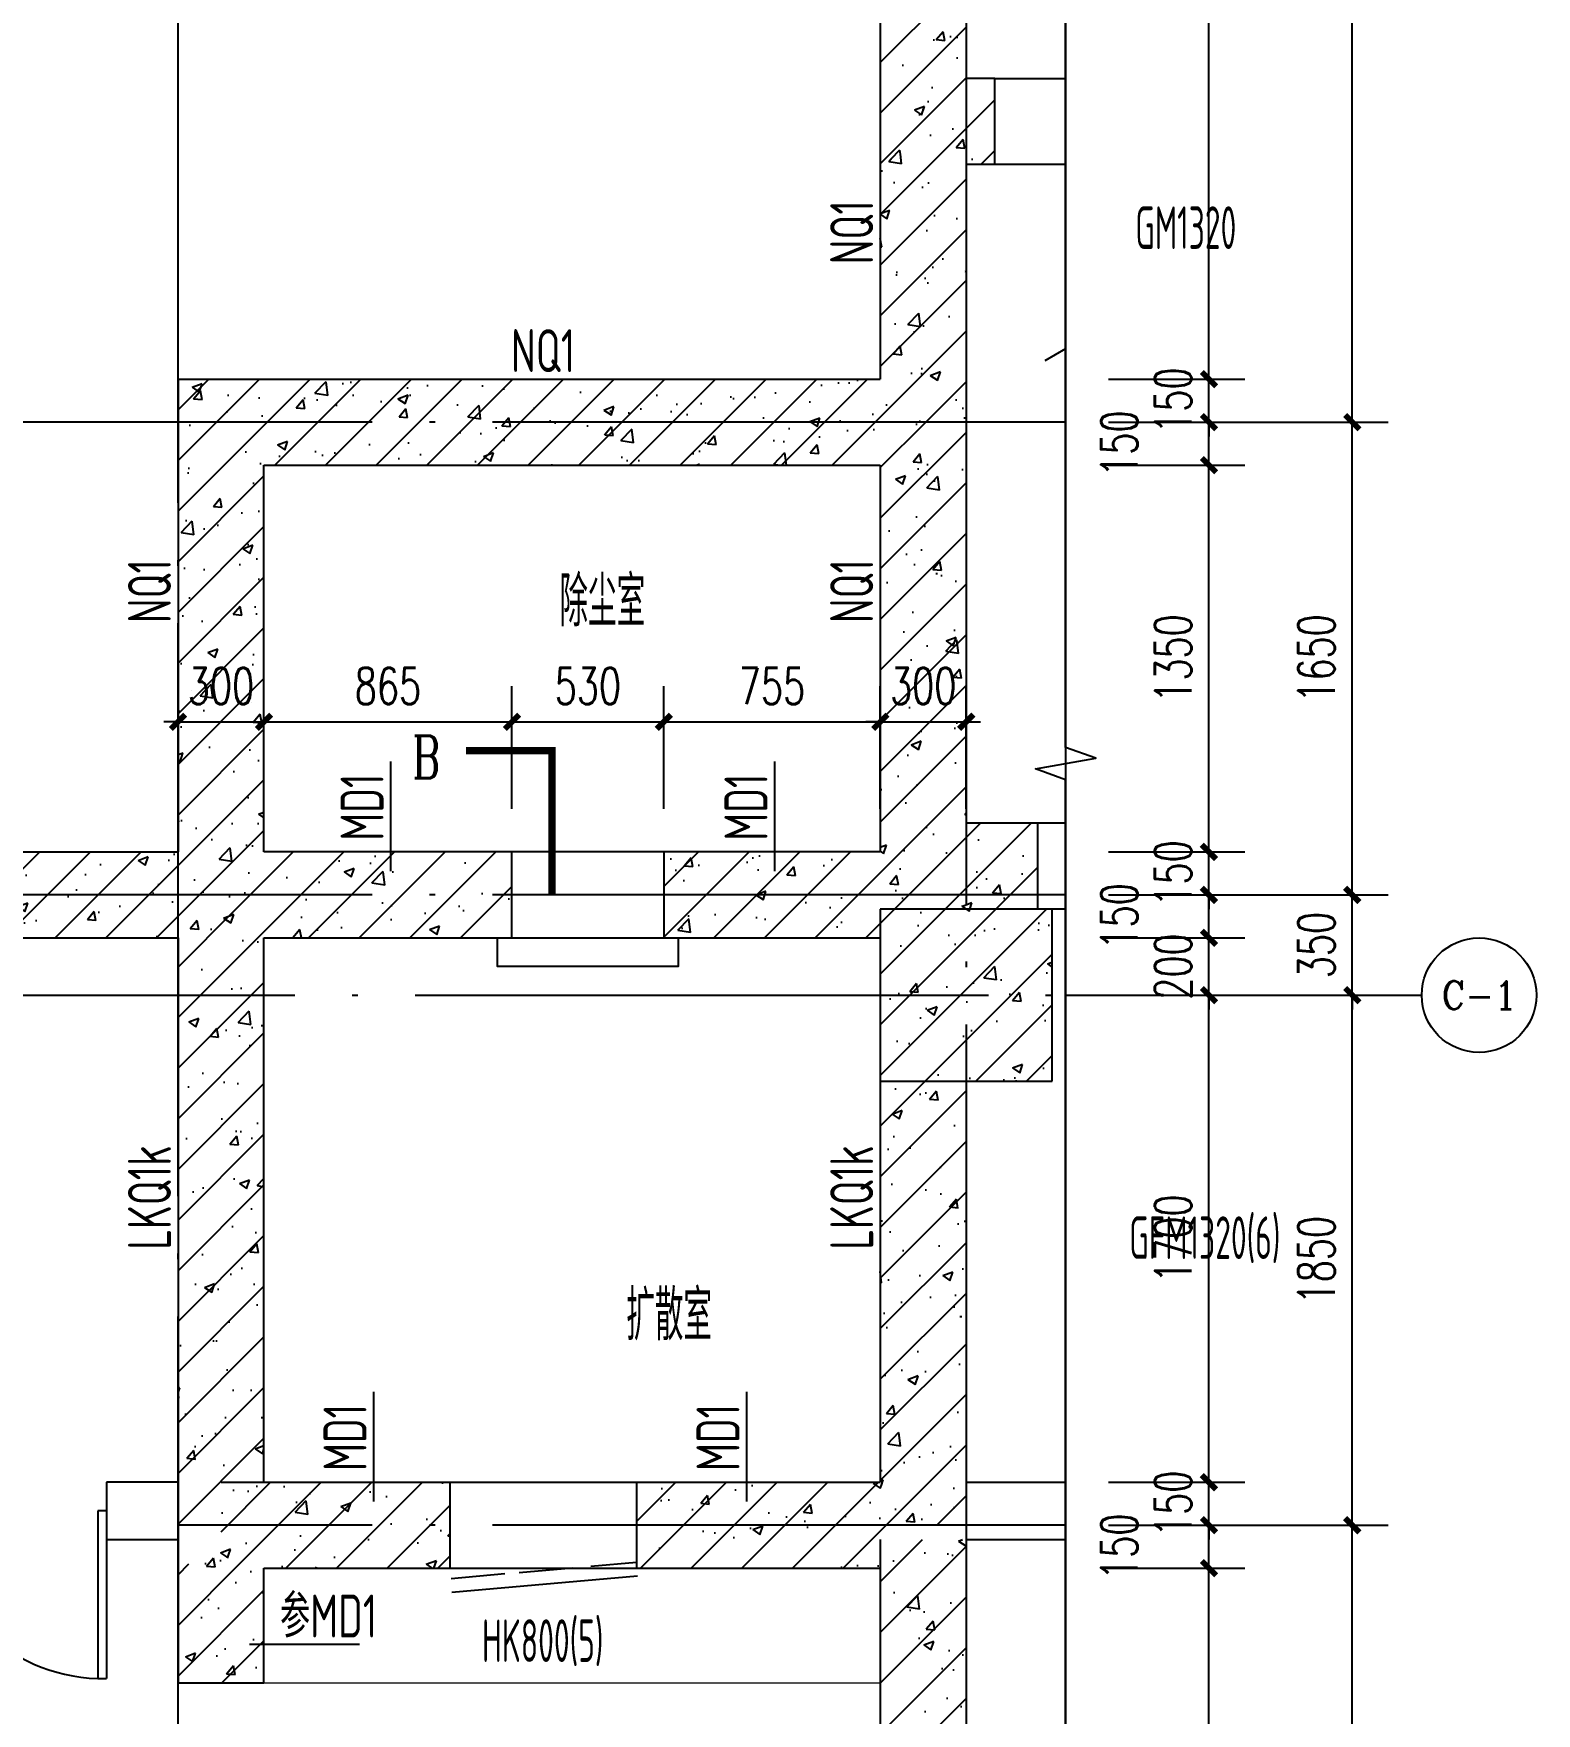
# Model space of a CAD drawing. Extents: x 37906 to 290206, y -18154 to 41246.
# Drawn here: x 90167 to 95410, y -1164 to 4700 of the extents above; entities that cross this region are included whole.
import ezdxf
from ezdxf.enums import TextEntityAlignment as Align

# ---------------------------------------------------------------- set-up
doc = ezdxf.new("R2010")
doc.units = 0
doc.header["$LTSCALE"] = 1000
doc.header["$MEASUREMENT"] = 0
doc.linetypes.add('DOTE', pattern=[2.42, 2, -0.2, 0.02, -0.2])
for name, color, linetype in [('A-COLUMN', 2, 'Continuous'), ('A-WALL', 2, 'Continuous'), ('AXIS', 3, 'Continuous'), ('AXIS_TEXT', 7, 'Continuous'), ('DIM_SYMB', 3, 'Continuous'), ('DOOR_FIRE', 4, 'Continuous'), ('DOTE', 1, 'DOTE'), ('PUB_DIM', 3, 'Continuous'), ('PUB_HATCH', 8, 'Continuous'), ('PUB_TEXT', 7, 'Continuous'), ('RF-M', 7, 'Continuous'), ('RF-MBH', 11, 'Continuous'), ('RF-QT', 30, 'Continuous'), ('WINDOW', 4, 'Continuous')]:
    doc.layers.add(name, color=color, linetype=linetype)
doc.layers.add('RF-WZ', color=110, linetype='Continuous', lineweight=0)
doc.styles.add('8B2_02', font='tssdeng.shx', dxfattribs={"width": 0.6, "bigfont": 'TSSDCHN.shx'})
doc.styles.add('_TCH_AXIS', font='COMPLEX', dxfattribs={"bigfont": 'GBCBIG'})
doc.styles.add('_TCH_DIM_T3', font='SIMPLEX', dxfattribs={"width": 0.705882, "bigfont": 'GBCBIG'})
doc.styles.add('_TCH_LABEL', font='COMPLEX', dxfattribs={"bigfont": 'GBCBIG'})
doc.styles.add('_TCH_WINDOW', font='tssdeng.shx', dxfattribs={"width": 0.8, "height": 3.5, "bigfont": 'tssdchn.shx'})
doc.styles.add('COMPLEX', font='COMPLEX.shx', dxfattribs={"width": 0.65})
doc.styles.get("Standard").update_dxf_attribs({"font": 'tssdeng2.shx', "width": 0.7, "bigfont": 'hztxt.shx'})
doc.dimstyles.new('_TCH_ARCH&&50', dxfattribs={"dimtxt": 127.5, "dimasz": 50, "dimexe": 125, "dimexo": 150, "dimgap": 61.25, "dimtad": 1, "dimdec": 0, "dimrnd": 5, "dimzin": 0, "dimdsep": 46, "dimtxsty": '_TCH_DIM_T3', "dimblk": 'ARCHTICK', "dimcen": 0.09, "dimclrt": 7, "dimazin": 2, "dimtfac": 1, "dimtdec": 0, "dimtix": 1, "dimtmove": 2, "dimatfit": 3, "dimfxl": 1, "dimtolj": 1, "dimtzin": 0, "dimarcsym": 0})
pattern_1 = [(45, (-1661870.66, -7904.78), (-88.388348, 88.388348), []), (50, (-1661870.66, -7904.78), (358.63009, -31.376067), [37.5, -412.5]), (355, (-1661870.66, -7904.8), (-69.37567, 376.09607), [30, -330]), (100.4514, (-1661840.78, -7907.4), (289.25469, 344.71977), [31.870095, -350.571056]), (46.1842, (-1661870.66, -7804.8), (533.62052, -82.75951), [56.25, -618.75]), (96.6356, (-1661826.2, -7811.7), (467.33135, 487.05894), [47.80514, -525.8565]), (351.1842, (-1661870.66, -7804.8), (467.33097, 487.0593), [45, -495]), (21, (-1661820.66, -7829.78), (298.453526, -201.309445), [37.5, -412.5]), (326, (-1661820.66, -7829.8), (121.657666, 362.57502), [30, -330]), (71.4514, (-1661795.8, -7846.56), (420.111314, 161.26525), [31.870095, -350.571056]), (37.5, (-1661870.66, -7904.78), (6.079928, 166.446927), [0, -326, 0, -335, 0, -331.25]), (7.5, (-1661870.66, -7904.78), (131.534769, 197.205856), [0, -191, 0, -318.5, 0, -126.25]), (327.5, (-1661982.16, -7904.78), (266.911218, -11.277436), [0, -125, 0, -390, 0, -517.5]), (317.5, (-1662032.16, -7904.78), (291.593085, 50.05249), [0, -162.5, 0, -259, 0, -367.5])]

# ---------------------------------------------------------------- blocks, each defined once
blk = doc.blocks.new('_ArchTick')
at = {"color": 0, "linetype": 'ByBlock', "const_width": 0.4}
blk.add_lwpolyline([(-0.5, -0.5), (0.5, 0.5)], dxfattribs=at)
blk = doc.blocks.new('*D563')
at = {"layer": 'Defpoints', "color": 0}
for p in [(90970.8, 2297.4), (90670.8, 1843.3), (90970.8, 1843.3)]:
    blk.add_point(p, dxfattribs=at)
at = {"layer": 'PUB_DIM', "color": 0, "lineweight": -2}
for p, q in [((90670.8, 1993.3), (90670.8, 2422.4)), ((90970.8, 1993.3), (90970.8, 2422.4)), ((90670.8, 2297.4), (90620.8, 2297.4)), ((90670.8, 2297.4), (90970.8, 2297.4)), ((90970.8, 2297.4), (91020.8, 2297.4))]:
    blk.add_line(p, q, dxfattribs=at)
at = {"layer": 'PUB_DIM', "color": 0, "lineweight": -2, "xscale": 50, "yscale": 50, "zscale": 50}
blk.add_blockref('_ArchTick', (90670.8, 2297.4), dxfattribs=at)
at = {"layer": 'PUB_DIM', "color": 0, "lineweight": -2, "xscale": 50, "yscale": 50, "zscale": 50, "rotation": 180}
blk.add_blockref('_ArchTick', (90970.8, 2297.4), dxfattribs=at)
at = {"layer": 'PUB_DIM', "color": 7, "insert": (90820.8, 2422.4), "char_height": 127.5, "attachment_point": 5, "style": '_TCH_DIM_T3'}
blk.add_mtext('\\A1;300', dxfattribs=at)
blk = doc.blocks.new('*D564')
at = {"layer": 'Defpoints', "color": 0}
for p in [(91835.8, 2297.4), (90970.8, 1843.3), (91835.8, 1843.3)]:
    blk.add_point(p, dxfattribs=at)
at = {"layer": 'PUB_DIM', "color": 0, "lineweight": -2}
for p, q in [((90970.8, 1993.3), (90970.8, 2422.4)), ((91835.8, 1993.3), (91835.8, 2422.4)), ((90970.8, 2297.4), (91835.8, 2297.4))]:
    blk.add_line(p, q, dxfattribs=at)
at = {"layer": 'PUB_DIM', "color": 0, "lineweight": -2, "xscale": 50, "yscale": 50, "zscale": 50, "rotation": 180}
blk.add_blockref('_ArchTick', (90970.8, 2297.4), dxfattribs=at)
at = {"layer": 'PUB_DIM', "color": 0, "lineweight": -2, "xscale": 50, "yscale": 50, "zscale": 50}
blk.add_blockref('_ArchTick', (91835.8, 2297.4), dxfattribs=at)
at = {"layer": 'PUB_DIM', "color": 7, "insert": (91403.3, 2422.4), "char_height": 127.5, "attachment_point": 5, "style": '_TCH_DIM_T3'}
blk.add_mtext('\\A1;865', dxfattribs=at)
blk = doc.blocks.new('*D565')
at = {"layer": 'Defpoints', "color": 0}
for p in [(92365.8, 2297.4), (91835.8, 1843.3), (92365.8, 1843.3)]:
    blk.add_point(p, dxfattribs=at)
at = {"layer": 'PUB_DIM', "color": 0, "lineweight": -2}
for p, q in [((91835.8, 1993.3), (91835.8, 2422.4)), ((92365.8, 1993.3), (92365.8, 2422.4)), ((91835.8, 2297.4), (92365.8, 2297.4))]:
    blk.add_line(p, q, dxfattribs=at)
at = {"layer": 'PUB_DIM', "color": 0, "lineweight": -2, "xscale": 50, "yscale": 50, "zscale": 50, "rotation": 180}
blk.add_blockref('_ArchTick', (91835.8, 2297.4), dxfattribs=at)
at = {"layer": 'PUB_DIM', "color": 0, "lineweight": -2, "xscale": 50, "yscale": 50, "zscale": 50}
blk.add_blockref('_ArchTick', (92365.8, 2297.4), dxfattribs=at)
at = {"layer": 'PUB_DIM', "color": 7, "insert": (92100.8, 2422.4), "char_height": 127.5, "attachment_point": 5, "style": '_TCH_DIM_T3'}
blk.add_mtext('\\A1;530', dxfattribs=at)
blk = doc.blocks.new('*D566')
at = {"layer": 'Defpoints', "color": 0}
for p in [(93120.8, 2297.4), (92365.8, 1843.3), (93120.8, 1843.3)]:
    blk.add_point(p, dxfattribs=at)
at = {"layer": 'PUB_DIM', "color": 0, "lineweight": -2}
for p, q in [((92365.8, 1993.3), (92365.8, 2422.4)), ((93120.8, 1993.3), (93120.8, 2422.4)), ((92365.8, 2297.4), (93120.8, 2297.4))]:
    blk.add_line(p, q, dxfattribs=at)
at = {"layer": 'PUB_DIM', "color": 0, "lineweight": -2, "xscale": 50, "yscale": 50, "zscale": 50, "rotation": 180}
blk.add_blockref('_ArchTick', (92365.8, 2297.4), dxfattribs=at)
at = {"layer": 'PUB_DIM', "color": 0, "lineweight": -2, "xscale": 50, "yscale": 50, "zscale": 50}
blk.add_blockref('_ArchTick', (93120.8, 2297.4), dxfattribs=at)
at = {"layer": 'PUB_DIM', "color": 7, "insert": (92743.3, 2422.4), "char_height": 127.5, "attachment_point": 5, "style": '_TCH_DIM_T3'}
blk.add_mtext('\\A1;755', dxfattribs=at)
blk = doc.blocks.new('*D567')
at = {"layer": 'Defpoints', "color": 0}
for p in [(93420.8, 2297.4), (93120.8, 1843.3), (93420.8, 1843.3)]:
    blk.add_point(p, dxfattribs=at)
at = {"layer": 'PUB_DIM', "color": 0, "lineweight": -2}
for p, q in [((93120.8, 1993.3), (93120.8, 2422.4)), ((93420.8, 1993.3), (93420.8, 2422.4)), ((93120.8, 2297.4), (93070.8, 2297.4)), ((93120.8, 2297.4), (93420.8, 2297.4)), ((93420.8, 2297.4), (93470.8, 2297.4))]:
    blk.add_line(p, q, dxfattribs=at)
at = {"layer": 'PUB_DIM', "color": 0, "lineweight": -2, "xscale": 50, "yscale": 50, "zscale": 50}
blk.add_blockref('_ArchTick', (93120.8, 2297.4), dxfattribs=at)
at = {"layer": 'PUB_DIM', "color": 0, "lineweight": -2, "xscale": 50, "yscale": 50, "zscale": 50, "rotation": 180}
blk.add_blockref('_ArchTick', (93420.8, 2297.4), dxfattribs=at)
at = {"layer": 'PUB_DIM', "color": 7, "insert": (93270.8, 2422.4), "char_height": 127.5, "attachment_point": 5, "style": '_TCH_DIM_T3'}
blk.add_mtext('\\A1;300', dxfattribs=at)
blk = doc.blocks.new('*D595')
at = {"layer": 'Defpoints', "color": 0}
for p in [(93767.7, 7528.1), (94267.7, 7528.1), (93767.7, 3493.3)]:
    blk.add_point(p, dxfattribs=at)
at = {"layer": 'PUB_DIM', "color": 0, "lineweight": -2}
for p, q in [((93917.7, 7528.1), (94392.7, 7528.1)), ((94267.7, 3493.3), (94267.7, 7528.1)), ((93917.7, 3493.3), (94392.7, 3493.3))]:
    blk.add_line(p, q, dxfattribs=at)
at = {"layer": 'PUB_DIM', "color": 0, "lineweight": -2, "xscale": 50, "yscale": 50, "zscale": 50}
for p, rotation in [((94267.7, 7528.1), 90), ((94267.7, 3493.3), 270)]:
    blk.add_blockref('_ArchTick', p, dxfattribs=dict(at, rotation=rotation))
at = {"layer": 'PUB_DIM', "color": 7, "insert": (94142.7, 5510.7), "char_height": 127.5, "attachment_point": 5, "rotation": 90, "style": '_TCH_DIM_T3'}
blk.add_mtext('\\A1;4035', dxfattribs=at)
blk = doc.blocks.new('*D596')
at = {"layer": 'Defpoints', "color": 0}
for p in [(93767.7, 3493.3), (94267.7, 3493.3), (93767.7, 3343.3)]:
    blk.add_point(p, dxfattribs=at)
at = {"layer": 'PUB_DIM', "color": 0, "lineweight": -2}
for p, q in [((94267.7, 3493.3), (94267.7, 3543.3)), ((93917.7, 3493.3), (94392.7, 3493.3)), ((94267.7, 3343.3), (94267.7, 3493.3)), ((93917.7, 3343.3), (94392.7, 3343.3)), ((94267.7, 3343.3), (94267.7, 3293.3))]:
    blk.add_line(p, q, dxfattribs=at)
at = {"layer": 'PUB_DIM', "color": 0, "lineweight": -2, "xscale": 50, "yscale": 50, "zscale": 50}
for p, rotation in [((94267.7, 3493.3), 270), ((94267.7, 3343.3), 90)]:
    blk.add_blockref('_ArchTick', p, dxfattribs=dict(at, rotation=rotation))
at = {"layer": 'PUB_DIM', "color": 7, "insert": (94142.7, 3418.3), "char_height": 127.5, "attachment_point": 5, "rotation": 90, "style": '_TCH_DIM_T3'}
blk.add_mtext('\\A1;150', dxfattribs=at)
blk = doc.blocks.new('*D597')
at = {"layer": 'Defpoints', "color": 0}
for p in [(93767.7, 3343.3), (94267.7, 3343.3), (93767.7, 3193.3)]:
    blk.add_point(p, dxfattribs=at)
at = {"layer": 'PUB_DIM', "color": 0, "lineweight": -2}
for p, q in [((93917.7, 3343.3), (94392.7, 3343.3)), ((94267.7, 3193.3), (94267.7, 3343.3)), ((93917.7, 3193.3), (94392.7, 3193.3))]:
    blk.add_line(p, q, dxfattribs=at)
at = {"layer": 'PUB_DIM', "color": 0, "lineweight": -2, "xscale": 50, "yscale": 50, "zscale": 50}
for p, rotation in [((94267.7, 3343.3), 90), ((94267.7, 3193.3), 270)]:
    blk.add_blockref('_ArchTick', p, dxfattribs=dict(at, rotation=rotation))
at = {"layer": 'PUB_DIM', "color": 7, "insert": (93955.2, 3268.3), "char_height": 127.5, "attachment_point": 5, "rotation": 90, "style": '_TCH_DIM_T3'}
blk.add_mtext('\\A1;150', dxfattribs=at)
blk = doc.blocks.new('*D598')
at = {"layer": 'Defpoints', "color": 0}
for p in [(93767.7, 3193.3), (94267.7, 3193.3), (93767.7, 1843.3)]:
    blk.add_point(p, dxfattribs=at)
at = {"layer": 'PUB_DIM', "color": 0, "lineweight": -2}
for p, q in [((93917.7, 3193.3), (94392.7, 3193.3)), ((94267.7, 1843.3), (94267.7, 3193.3)), ((93917.7, 1843.3), (94392.7, 1843.3))]:
    blk.add_line(p, q, dxfattribs=at)
at = {"layer": 'PUB_DIM', "color": 0, "lineweight": -2, "xscale": 50, "yscale": 50, "zscale": 50}
for p, rotation in [((94267.7, 3193.3), 90), ((94267.7, 1843.3), 270)]:
    blk.add_blockref('_ArchTick', p, dxfattribs=dict(at, rotation=rotation))
at = {"layer": 'PUB_DIM', "color": 7, "insert": (94142.7, 2518.3), "char_height": 127.5, "attachment_point": 5, "rotation": 90, "style": '_TCH_DIM_T3'}
blk.add_mtext('\\A1;1350', dxfattribs=at)
blk = doc.blocks.new('*D599')
at = {"layer": 'Defpoints', "color": 0}
for p in [(93767.7, 1843.3), (94267.7, 1843.3), (93767.7, 1693.3)]:
    blk.add_point(p, dxfattribs=at)
at = {"layer": 'PUB_DIM', "color": 0, "lineweight": -2}
for p, q in [((94267.7, 1843.3), (94267.7, 1893.3)), ((93917.7, 1843.3), (94392.7, 1843.3)), ((94267.7, 1693.3), (94267.7, 1843.3)), ((93917.7, 1693.3), (94392.7, 1693.3)), ((94267.7, 1693.3), (94267.7, 1643.3))]:
    blk.add_line(p, q, dxfattribs=at)
at = {"layer": 'PUB_DIM', "color": 0, "lineweight": -2, "xscale": 50, "yscale": 50, "zscale": 50}
for p, rotation in [((94267.7, 1843.3), 270), ((94267.7, 1693.3), 90)]:
    blk.add_blockref('_ArchTick', p, dxfattribs=dict(at, rotation=rotation))
at = {"layer": 'PUB_DIM', "color": 7, "insert": (94142.7, 1768.3), "char_height": 127.5, "attachment_point": 5, "rotation": 90, "style": '_TCH_DIM_T3'}
blk.add_mtext('\\A1;150', dxfattribs=at)
blk = doc.blocks.new('*D600')
at = {"layer": 'Defpoints', "color": 0}
for p in [(93767.7, 1693.3), (94267.7, 1693.3), (93767.7, 1543.3)]:
    blk.add_point(p, dxfattribs=at)
at = {"layer": 'PUB_DIM', "color": 0, "lineweight": -2}
for p, q in [((93917.7, 1693.3), (94392.7, 1693.3)), ((94267.7, 1543.3), (94267.7, 1693.3)), ((93917.7, 1543.3), (94392.7, 1543.3))]:
    blk.add_line(p, q, dxfattribs=at)
at = {"layer": 'PUB_DIM', "color": 0, "lineweight": -2, "xscale": 50, "yscale": 50, "zscale": 50}
for p, rotation in [((94267.7, 1693.3), 90), ((94267.7, 1543.3), 270)]:
    blk.add_blockref('_ArchTick', p, dxfattribs=dict(at, rotation=rotation))
at = {"layer": 'PUB_DIM', "color": 7, "insert": (93955.2, 1618.3), "char_height": 127.5, "attachment_point": 5, "rotation": 90, "style": '_TCH_DIM_T3'}
blk.add_mtext('\\A1;150', dxfattribs=at)
blk = doc.blocks.new('*D601')
at = {"layer": 'Defpoints', "color": 0}
for p in [(93767.7, 1543.3), (94267.7, 1543.3), (93767.7, 1343.3)]:
    blk.add_point(p, dxfattribs=at)
at = {"layer": 'PUB_DIM', "color": 0, "lineweight": -2}
for p, q in [((94267.7, 1543.3), (94267.7, 1593.3)), ((93917.7, 1543.3), (94392.7, 1543.3)), ((94267.7, 1343.3), (94267.7, 1543.3)), ((93917.7, 1343.3), (94392.7, 1343.3)), ((94267.7, 1343.3), (94267.7, 1293.3))]:
    blk.add_line(p, q, dxfattribs=at)
at = {"layer": 'PUB_DIM', "color": 0, "lineweight": -2, "xscale": 50, "yscale": 50, "zscale": 50}
for p, rotation in [((94267.7, 1543.3), 270), ((94267.7, 1343.3), 90)]:
    blk.add_blockref('_ArchTick', p, dxfattribs=dict(at, rotation=rotation))
at = {"layer": 'PUB_DIM', "color": 7, "insert": (94142.7, 1443.3), "char_height": 127.5, "attachment_point": 5, "rotation": 90, "style": '_TCH_DIM_T3'}
blk.add_mtext('\\A1;200', dxfattribs=at)
blk = doc.blocks.new('*D602')
at = {"layer": 'Defpoints', "color": 0}
for p in [(93767.7, 1343.3), (94267.7, 1343.3), (93767.7, -356.7)]:
    blk.add_point(p, dxfattribs=at)
at = {"layer": 'PUB_DIM', "color": 0, "lineweight": -2}
for p, q in [((93917.7, 1343.3), (94392.7, 1343.3)), ((94267.7, -356.7), (94267.7, 1343.3)), ((93917.7, -356.7), (94392.7, -356.7))]:
    blk.add_line(p, q, dxfattribs=at)
at = {"layer": 'PUB_DIM', "color": 0, "lineweight": -2, "xscale": 50, "yscale": 50, "zscale": 50}
for p, rotation in [((94267.7, 1343.3), 90), ((94267.7, -356.7), 270)]:
    blk.add_blockref('_ArchTick', p, dxfattribs=dict(at, rotation=rotation))
at = {"layer": 'PUB_DIM', "color": 7, "insert": (94142.7, 493.3), "char_height": 127.5, "attachment_point": 5, "rotation": 90, "style": '_TCH_DIM_T3'}
blk.add_mtext('\\A1;1700', dxfattribs=at)
blk = doc.blocks.new('*D603')
at = {"layer": 'Defpoints', "color": 0}
for p in [(93767.7, -356.7), (94267.7, -356.7), (93767.7, -506.7)]:
    blk.add_point(p, dxfattribs=at)
at = {"layer": 'PUB_DIM', "color": 0, "lineweight": -2}
for p, q in [((94267.7, -356.7), (94267.7, -306.7)), ((93917.7, -356.7), (94392.7, -356.7)), ((94267.7, -506.7), (94267.7, -356.7)), ((93917.7, -506.7), (94392.7, -506.7)), ((94267.7, -506.7), (94267.7, -556.7))]:
    blk.add_line(p, q, dxfattribs=at)
at = {"layer": 'PUB_DIM', "color": 0, "lineweight": -2, "xscale": 50, "yscale": 50, "zscale": 50}
for p, rotation in [((94267.7, -356.7), 270), ((94267.7, -506.7), 90)]:
    blk.add_blockref('_ArchTick', p, dxfattribs=dict(at, rotation=rotation))
at = {"layer": 'PUB_DIM', "color": 7, "insert": (94142.7, -431.7), "char_height": 127.5, "attachment_point": 5, "rotation": 90, "style": '_TCH_DIM_T3'}
blk.add_mtext('\\A1;150', dxfattribs=at)
blk = doc.blocks.new('*D604')
at = {"layer": 'Defpoints', "color": 0}
for p in [(93767.7, -506.7), (94267.7, -506.7), (93767.7, -656.7)]:
    blk.add_point(p, dxfattribs=at)
at = {"layer": 'PUB_DIM', "color": 0, "lineweight": -2}
for p, q in [((93917.7, -506.7), (94392.7, -506.7)), ((94267.7, -656.7), (94267.7, -506.7)), ((93917.7, -656.7), (94392.7, -656.7))]:
    blk.add_line(p, q, dxfattribs=at)
at = {"layer": 'PUB_DIM', "color": 0, "lineweight": -2, "xscale": 50, "yscale": 50, "zscale": 50}
for p, rotation in [((94267.7, -506.7), 90), ((94267.7, -656.7), 270)]:
    blk.add_blockref('_ArchTick', p, dxfattribs=dict(at, rotation=rotation))
at = {"layer": 'PUB_DIM', "color": 7, "insert": (93955.2, -581.7), "char_height": 127.5, "attachment_point": 5, "rotation": 90, "style": '_TCH_DIM_T3'}
blk.add_mtext('\\A1;150', dxfattribs=at)
blk = doc.blocks.new('*D605')
at = {"layer": 'Defpoints', "color": 0}
for p in [(93767.7, -656.7), (94267.7, -656.7), (93767.7, -3156.7)]:
    blk.add_point(p, dxfattribs=at)
at = {"layer": 'PUB_DIM', "color": 0, "lineweight": -2}
for p, q in [((93917.7, -656.7), (94392.7, -656.7)), ((94267.7, -3156.7), (94267.7, -656.7)), ((93917.7, -3156.7), (94392.7, -3156.7))]:
    blk.add_line(p, q, dxfattribs=at)
at = {"layer": 'PUB_DIM', "color": 0, "lineweight": -2, "xscale": 50, "yscale": 50, "zscale": 50}
for p, rotation in [((94267.7, -656.7), 90), ((94267.7, -3156.7), 270)]:
    blk.add_blockref('_ArchTick', p, dxfattribs=dict(at, rotation=rotation))
at = {"layer": 'PUB_DIM', "color": 7, "insert": (94142.7, -1906.7), "char_height": 127.5, "attachment_point": 5, "rotation": 90, "style": '_TCH_DIM_T3'}
blk.add_mtext('\\A1;2500', dxfattribs=at)
blk = doc.blocks.new('*D649')
at = {"layer": 'Defpoints', "color": 0}
for p in [(93767.7, -506.7), (94767.7, -506.7), (93767.7, -3156.7)]:
    blk.add_point(p, dxfattribs=at)
at = {"layer": 'PUB_DIM', "color": 0, "lineweight": -2}
for p, q in [((93917.7, -506.7), (94892.7, -506.7)), ((94767.7, -3156.7), (94767.7, -506.7)), ((93917.7, -3156.7), (94892.7, -3156.7))]:
    blk.add_line(p, q, dxfattribs=at)
at = {"layer": 'PUB_DIM', "color": 0, "lineweight": -2, "xscale": 50, "yscale": 50, "zscale": 50}
for p, rotation in [((94767.7, -506.7), 90), ((94767.7, -3156.7), 270)]:
    blk.add_blockref('_ArchTick', p, dxfattribs=dict(at, rotation=rotation))
at = {"layer": 'PUB_DIM', "color": 7, "insert": (94642.7, -1831.7), "char_height": 127.5, "attachment_point": 5, "rotation": 90, "style": '_TCH_DIM_T3'}
blk.add_mtext('\\A1;2650', dxfattribs=at)
blk = doc.blocks.new('*D650')
at = {"layer": 'Defpoints', "color": 0}
for p in [(93767.7, 1343.3), (94767.7, 1343.3), (93767.7, -506.7)]:
    blk.add_point(p, dxfattribs=at)
at = {"layer": 'PUB_DIM', "color": 0, "lineweight": -2}
for p, q in [((93917.7, 1343.3), (94892.7, 1343.3)), ((94767.7, -506.7), (94767.7, 1343.3)), ((93917.7, -506.7), (94892.7, -506.7))]:
    blk.add_line(p, q, dxfattribs=at)
at = {"layer": 'PUB_DIM', "color": 0, "lineweight": -2, "xscale": 50, "yscale": 50, "zscale": 50}
for p, rotation in [((94767.7, 1343.3), 90), ((94767.7, -506.7), 270)]:
    blk.add_blockref('_ArchTick', p, dxfattribs=dict(at, rotation=rotation))
at = {"layer": 'PUB_DIM', "color": 7, "insert": (94642.7, 418.3), "char_height": 127.5, "attachment_point": 5, "rotation": 90, "style": '_TCH_DIM_T3'}
blk.add_mtext('\\A1;1850', dxfattribs=at)
blk = doc.blocks.new('*D651')
at = {"layer": 'Defpoints', "color": 0}
for p in [(93767.7, 1693.3), (94767.7, 1693.3), (93767.7, 1343.3)]:
    blk.add_point(p, dxfattribs=at)
at = {"layer": 'PUB_DIM', "color": 0, "lineweight": -2}
for p, q in [((94767.7, 1693.3), (94767.7, 1743.3)), ((93917.7, 1693.3), (94892.7, 1693.3)), ((94767.7, 1343.3), (94767.7, 1693.3)), ((93917.7, 1343.3), (94892.7, 1343.3)), ((94767.7, 1343.3), (94767.7, 1293.3))]:
    blk.add_line(p, q, dxfattribs=at)
at = {"layer": 'PUB_DIM', "color": 0, "lineweight": -2, "xscale": 50, "yscale": 50, "zscale": 50}
for p, rotation in [((94767.7, 1693.3), 270), ((94767.7, 1343.3), 90)]:
    blk.add_blockref('_ArchTick', p, dxfattribs=dict(at, rotation=rotation))
at = {"layer": 'PUB_DIM', "color": 7, "insert": (94642.7, 1518.3), "char_height": 127.5, "attachment_point": 5, "rotation": 90, "style": '_TCH_DIM_T3'}
blk.add_mtext('\\A1;350', dxfattribs=at)
blk = doc.blocks.new('*D652')
at = {"layer": 'Defpoints', "color": 0}
for p in [(93767.7, 3343.3), (94767.7, 3343.3), (93767.7, 1693.3)]:
    blk.add_point(p, dxfattribs=at)
at = {"layer": 'PUB_DIM', "color": 0, "lineweight": -2}
for p, q in [((93917.7, 3343.3), (94892.7, 3343.3)), ((94767.7, 1693.3), (94767.7, 3343.3)), ((93917.7, 1693.3), (94892.7, 1693.3))]:
    blk.add_line(p, q, dxfattribs=at)
at = {"layer": 'PUB_DIM', "color": 0, "lineweight": -2, "xscale": 50, "yscale": 50, "zscale": 50}
for p, rotation in [((94767.7, 3343.3), 90), ((94767.7, 1693.3), 270)]:
    blk.add_blockref('_ArchTick', p, dxfattribs=dict(at, rotation=rotation))
at = {"layer": 'PUB_DIM', "color": 7, "insert": (94642.7, 2518.3), "char_height": 127.5, "attachment_point": 5, "rotation": 90, "style": '_TCH_DIM_T3'}
blk.add_mtext('\\A1;1650', dxfattribs=at)
blk = doc.blocks.new('*D653')
at = {"layer": 'Defpoints', "color": 0}
for p in [(93767.7, 7528.1), (94767.7, 7528.1), (93767.7, 3343.3)]:
    blk.add_point(p, dxfattribs=at)
at = {"layer": 'PUB_DIM', "color": 0, "lineweight": -2}
for p, q in [((93917.7, 7528.1), (94892.7, 7528.1)), ((94767.7, 3343.3), (94767.7, 7528.1)), ((93917.7, 3343.3), (94892.7, 3343.3))]:
    blk.add_line(p, q, dxfattribs=at)
at = {"layer": 'PUB_DIM', "color": 0, "lineweight": -2, "xscale": 50, "yscale": 50, "zscale": 50}
for p, rotation in [((94767.7, 7528.1), 90), ((94767.7, 3343.3), 270)]:
    blk.add_blockref('_ArchTick', p, dxfattribs=dict(at, rotation=rotation))
at = {"layer": 'PUB_DIM', "color": 7, "insert": (94642.7, 5435.7), "char_height": 127.5, "attachment_point": 5, "rotation": 90, "style": '_TCH_DIM_T3'}
blk.add_mtext('\\A1;4185', dxfattribs=at)
blk = doc.blocks.new('_AXISO')
blk.add_circle((0, 0), 0.5)
at = {"layer": 'AXIS_TEXT', "style": 'COMPLEX', "width": 1.041667}
blk.add_attdef('A', text='', height=0.56, dxfattribs=at).set_placement((-0.25, -0.28), (0.25, -0.28), align=Align.FIT)

msp = doc.modelspace()

# ---------------------------------------------------------------- hatches: boundary and pattern name
at = {"layer": 'PUB_HATCH'}
h = msp.add_hatch(dxfattribs=at)
h.set_pattern_fill('钢筋混凝土', color=256, scale=50, style=0)
h.set_pattern_definition(pattern_1)
h.paths.add_polyline_path([(93320.8, 4343.3), (93420.8, 4543.3), (93420.8, 6349.2), (93120.8, 6234.1), (93120.8, 4243.3)])
h = msp.add_hatch(dxfattribs=at)
h.set_pattern_fill('钢筋混凝土', color=256, scale=50, style=0)
h.set_pattern_definition(pattern_1)
h.paths.add_polyline_path([(93420.8, 4243.3), (93520.8, 4243.3), (93520.8, 4543.3), (93420.8, 4543.3), (93320.8, 4343.3)])
h = msp.add_hatch(dxfattribs=at)
h.set_pattern_fill('钢筋混凝土', color=256, scale=50, style=0)
h.set_pattern_definition(pattern_1)
h.paths.add_polyline_path([(93220.8, 3343.3), (93420.8, 3343.3), (93420.8, 4243.3), (93320.8, 4343.3), (93120.8, 4243.3), (93120.8, 3493.3)])
h = msp.add_hatch(dxfattribs=at)
h.set_pattern_fill('钢筋混凝土', color=256, scale=50, style=0)
h.set_pattern_definition(pattern_1)
h.paths.add_polyline_path([(90670.8, 3493.3), (90970.8, 3193.3), (93120.8, 3193.3), (93220.8, 3343.3), (93120.8, 3493.3)])
h = msp.add_hatch(dxfattribs=at)
h.set_pattern_fill('钢筋混凝土', color=256, scale=50, style=0)
h.set_pattern_definition(pattern_1)
h.paths.add_polyline_path([(90820.8, 1693.3), (90970.8, 1843.3), (90970.8, 3193.3), (90670.8, 3493.3), (90670.8, 1843.3)])
h = msp.add_hatch(dxfattribs=at)
h.set_pattern_fill('钢筋混凝土', color=256, scale=50, style=0)
h.set_pattern_definition(pattern_1)
h.paths.add_polyline_path([(93220.8, 1693.3), (93420.8, 1693.3), (93420.8, 3343.3), (93220.8, 3343.3), (93120.8, 3193.3), (93120.8, 1843.3)])
h = msp.add_hatch(dxfattribs=at)
h.set_pattern_fill('钢筋混凝土', color=256, scale=50, style=0)
h.set_pattern_definition(pattern_1)
h.paths.add_polyline_path([(93420.8, 1643.3), (93670.8, 1643.3), (93670.8, 1943.3), (93420.8, 1943.3), (93360.8, 1763.3)])
h = msp.add_hatch(dxfattribs=at)
h.set_pattern_fill('钢筋混凝土', color=256, scale=50, style=0)
h.set_pattern_definition(pattern_1)
h.paths.add_polyline_path([(87470.8, 1693.3), (87570.8, 1543.3), (90670.8, 1543.3), (90820.8, 1693.3), (90670.8, 1843.3), (87570.8, 1843.3)])
h = msp.add_hatch(dxfattribs=at)
h.set_pattern_fill('钢筋混凝土', color=256, scale=50, style=0)
h.set_pattern_definition(pattern_1)
h.paths.add_polyline_path([(90970.8, 1543.3), (91835.8, 1543.3), (91835.8, 1843.3), (90970.8, 1843.3), (90820.8, 1693.3)])
h = msp.add_hatch(dxfattribs=at)
h.set_pattern_fill('钢筋混凝土', color=256, scale=50, style=0)
h.set_pattern_definition(pattern_1)
h.paths.add_polyline_path([(93120.8, 1843.3), (92365.8, 1843.3), (92365.8, 1543.3), (93120.8, 1543.3), (93220.8, 1693.3)])
h = msp.add_hatch(dxfattribs=at)
h.set_pattern_fill('钢筋混凝土', color=256, scale=50, style=0)
h.set_pattern_definition(pattern_1)
h.paths.add_polyline_path([(93120.8, 1643.3), (93420.8, 1643.3), (93360.8, 1763.3)])
h = msp.add_hatch(dxfattribs=at)
h.set_pattern_fill('钢筋混凝土', color=256, scale=50, style=0)
h.set_pattern_definition(pattern_1)
h.paths.add_polyline_path([(90670.8, -656.7), (90970.8, -356.7), (90970.8, 1543.3), (90820.8, 1693.3), (90670.8, 1543.3)])
h = msp.add_hatch(dxfattribs=at)
h.set_pattern_fill('钢筋混凝土', color=256, scale=50, style=0)
h.set_pattern_definition(pattern_1)
h.paths.add_polyline_path([(93120.8, 1043.3), (93720.8, 1043.3), (93720.8, 1643.3), (93120.8, 1643.3)])
h = msp.add_hatch(dxfattribs=at)
h.set_pattern_fill('钢筋混凝土', color=256, scale=50, style=0)
h.set_pattern_definition(pattern_1)
h.paths.add_polyline_path([(93420.8, 1043.3), (93120.8, 1043.3), (93120.8, -356.7), (93180.8, -506.7), (93420.8, -506.7)])
h = msp.add_hatch(dxfattribs=at)
h.set_pattern_fill('钢筋混凝土', color=256, scale=50, style=0)
h.set_pattern_definition(pattern_1)
h.paths.add_polyline_path([(90970.8, -656.7), (91620.8, -656.7), (91620.8, -356.7), (90820.8, -356.7), (90820.8, -596.7)])
h = msp.add_hatch(dxfattribs=at)
h.set_pattern_fill('钢筋混凝土', color=256, scale=50, style=0)
h.set_pattern_definition(pattern_1)
h.paths.add_polyline_path([(93120.8, -356.7), (92270.8, -356.7), (92270.8, -656.7), (93120.8, -656.7), (93180.8, -506.7)])
h = msp.add_hatch(dxfattribs=at)
h.set_pattern_fill('钢筋混凝土', color=256, scale=50, style=0)
h.set_pattern_definition(pattern_1)
h.paths.add_polyline_path([(93220.8, -3256.7), (93420.8, -3156.7), (93420.8, -556.7), (93120.8, -556.7), (93120.8, -3156.7)])
h = msp.add_hatch(dxfattribs=at)
h.set_pattern_fill('钢筋混凝土', color=256, scale=50, style=0)
h.set_pattern_definition(pattern_1)
h.paths.add_polyline_path([(90970.8, -1056.7), (90970.8, -656.7), (90820.8, -596.7), (90670.8, -656.7), (90670.8, -1056.7)])

# ---------------------------------------------------------------- linework, layer by layer
for p, q in [((91412.5, 2159.2), (91412.5, 1775.9)), ((92751.8, 2159.2), (92751.8, 1775.9)), ((91353, -40.8), (91353, -424.1)), ((92654.3, -40.8), (92654.3, -424.1)), ((91303.5, -923.1), (90920.3, -923.1))]:
    msp.add_line(p, q)
msp.add_lwpolyline([(82333.5, 100.4), (84238, 100.4), (84238, 8501.3), (93767.7, 8501.3), (93767.7, -4198.6), (82333.5, -4198.6), (82333.5, 100.4)])
at = {"layer": 'A-COLUMN'}
for p, q in [((93720.8, 1643.3), (93120.8, 1643.3)), ((93120.8, 1643.3), (93120.8, 1043.3)), ((93720.8, 1043.3), (93720.8, 1643.3)), ((93120.8, 1043.3), (93720.8, 1043.3))]:
    msp.add_line(p, q, dxfattribs=at)
at = {"layer": 'A-WALL'}
for p, q in [((90670.8, -356.7), (90420.8, -356.7)), ((90420.8, -356.7), (90420.8, -556.7)), ((90670.8, -556.7), (90670.8, -356.7)), ((93420.8, -356.7), (93767.7, -356.7)), ((90420.8, -556.7), (90670.8, -556.7)), ((93420.8, -556.7), (93767.7, -556.7))]:
    msp.add_line(p, q, dxfattribs=at)
at = {"layer": 'AXIS'}
msp.add_line((93767.7, 1343.3), (95010.1, 1343.3), dxfattribs=at)
at = {"layer": 'DIM_SYMB'}
msp.add_lwpolyline([(93767.7, -4498.6), (93767.7, 2095.1), (93662.7, 2133.3), (93872.7, 2170.4), (93767.7, 2207.6), (93767.7, 8801.3)], dxfattribs=at)
at = {"layer": 'DIM_SYMB', "const_width": 25}
msp.add_lwpolyline([(91675.5, 2196.6), (91975.5, 2196.6), (91975.5, 1696.6)], dxfattribs=at)
at = {"layer": 'DOOR_FIRE'}
for p, q in [((90390.8, -456.7), (90390.8, -1041.7)), ((90420.8, -456.7), (90390.8, -456.7)), ((90420.8, -456.7), (90420.8, -1041.7)), ((90390.8, -1041.7), (90420.8, -1041.7))]:
    msp.add_line(p, q, dxfattribs=at)
msp.add_arc((90405.8, -456.7), 585, 180, 268.53072, dxfattribs=at)
at = {"layer": 'DOTE'}
for p, q in [((90670.8, -4198.6), (90670.8, 8501.3)), ((93420.8, 8501.3), (93420.8, -4198.6)), ((93767.7, 3343.3), (84238, 3343.3)), ((93767.7, 1693.3), (84238, 1693.3)), ((84238, 1343.3), (93767.7, 1343.3)), ((93767.7, -506.7), (90670.8, -506.7))]:
    msp.add_line(p, q, dxfattribs=at)
at = {"layer": 'RF-M'}
for p, q in [((93520.8, 4543.3), (93767.7, 4543.3)), ((93520.8, 4243.3), (93767.7, 4243.3)), ((93767.7, 3599.6), (93695, 3557.6)), ((93767.7, 1943.3), (93670.8, 1943.3)), ((93767.7, 1643.3), (93670.8, 1643.3)), ((91620.8, -356.7), (92270.8, -356.7)), ((92270.8, -636.7), (92111.1, -650.7)), ((91620.8, -656.7), (92270.8, -656.7)), ((91811.4, -676.9), (91623.3, -693.3)), ((92273.5, -685), (91625.9, -741.6)), ((92047.5, -656.2), (91861.4, -672.5))]:
    msp.add_line(p, q, dxfattribs=at)
at = {"layer": 'RF-M', "lineweight": 15}
msp.add_line((90970.8, -1056.7), (93120.8, -1056.7, -325), dxfattribs=at)
at = {"layer": 'RF-QT'}
for p, q in [((93420.8, 6349.2), (93420.8, 4543.3)), ((93120.8, 6234.1), (93120.8, 3493.3)), ((93520.8, 4543.3), (93420.8, 4543.3)), ((93520.8, 4243.3), (93520.8, 4543.3)), ((93420.8, 4243.3), (93520.8, 4243.3)), ((93420.8, 4243.3), (93420.8, 1693.3)), ((90670.8, 3493.3), (93120.8, 3493.3)), ((90670.8, 3493.3), (90670.8, 1843.3)), ((90970.8, 3193.3), (93120.8, 3193.3)), ((90970.8, 1843.3), (90970.8, 3193.3)), ((93120.8, 3193.3), (93120.8, 1843.3)), ((93670.8, 1943.3), (93420.8, 1943.3)), ((93670.8, 1643.3), (93670.8, 1943.3)), ((87570.8, 1843.3), (90670.8, 1843.3)), ((91835.8, 1843.3), (90970.8, 1843.3)), ((91835.8, 1543.3), (91835.8, 1843.3)), ((93120.8, 1843.3), (92365.8, 1843.3)), ((92365.8, 1843.3), (92365.8, 1543.3)), ((87570.8, 1543.3), (90670.8, 1543.3)), ((90670.8, 1543.3), (90670.8, -1056.7)), ((90970.8, 1543.3), (91835.8, 1543.3)), ((90970.8, -356.7), (90970.8, 1543.3)), ((92365.8, 1543.3), (93120.8, 1543.3)), ((93120.8, 1043.3), (93120.8, -356.7)), ((93420.8, 1043.3), (93420.8, -3156.7)), ((90820.8, -356.7), (91620.8, -356.7)), ((91620.8, -656.7), (91620.8, -356.7)), ((92270.8, -356.7), (93120.8, -356.7)), ((92270.8, -356.7), (92270.8, -656.7)), ((93120.8, -556.7), (93120.8, -3156.7)), ((90970.8, -1056.7), (90970.8, -656.7)), ((90970.8, -656.7), (91620.8, -656.7)), ((92270.8, -656.7), (93120.8, -656.7)), ((90670.8, -1056.7), (90970.8, -1056.7))]:
    msp.add_line(p, q, dxfattribs=at)
at = {"layer": 'WINDOW', "color": 0}
for p, q in [((92365.8, 1843.3), (91835.8, 1843.3)), ((91835.8, 1543.3), (92365.8, 1543.3))]:
    msp.add_line(p, q, dxfattribs=at)
at = {"layer": 'WINDOW', "color": 4}
msp.add_lwpolyline([(91785.8, 1543.3), (92415.8, 1543.3), (92415.8, 1443.3), (91785.8, 1443.3), (91785.8, 1543.3)], dxfattribs=at)

# ---------------------------------------------------------------- block references
at = {"layer": 'AXIS'}
ref = msp.add_blockref('_AXISO', (95210.1, 1343.3), dxfattribs=dict(at, xscale=400, yscale=400, zscale=400))
ref.add_attrib('A', 'C-1', dxfattribs={"layer": 'AXIS_TEXT', "height": 98.31, "style": '_TCH_AXIS'}).set_placement((95079, 1294.2), (95341.2, 1294.2), align=Align.FIT)

# ---------------------------------------------------------------- texts
at = {"width": 0.7}
for s, rotation, p in [('NQ1', 90, (93096.2, 3894.3)), ('NQ1', 360, (91832.8, 3517.9)), ('NQ1', 90, (90646.2, 2641.7)), ('NQ1', 90, (93096.2, 2641.7)), ('MD1', 90, (91387.8, 1882.3)), ('MD1', 90, (92727.2, 1882.3)), ('LKQ1k', 90, (90646.2, 455)), ('LKQ1k', 90, (93096.2, 455)), ('MD1', 90, (91328.3, -317.7)), ('MD1', 90, (92629.6, -317.7))]:
    msp.add_text(s, height=150, rotation=rotation, dxfattribs=at).set_placement(p)
msp.add_text('参MD1', height=150, dxfattribs=at).set_placement((91026.7, -898.5))
at = {"layer": 'PUB_TEXT', "style": '_TCH_LABEL', "width": 0.705882}
msp.add_text('B', height=148.8, dxfattribs=at).set_placement((91487.5, 2100.3))
at = {"layer": 'RF-MBH', "style": '_TCH_WINDOW', "width": 0.564706}
for s, p in [('GM1320', (94010.8, 3947.8)), ('HK800(5)', (91731.3, -984))]:
    msp.add_text(s, height=148.75, dxfattribs=at).set_placement(p)
msp.add_text('GFM1320(6)', height=148.75, rotation=360, dxfattribs=at).set_placement((93989.5, 422.6))
at = {"layer": 'RF-WZ', "style": '8B2_02', "width": 0.6}
for s, p in [('除尘室', (92001.5, 2630.5)), ('扩散室', (92234.7, 138.8))]:
    msp.add_text(s, height=175, dxfattribs=at).set_placement(p)

# ---------------------------------------------------------------- dimensions: what is measured, and where the dimension line sits
at = {"layer": 'PUB_DIM'}
for p1, p2, distance, picture, middle in [((93767.7, 3493.3), (93767.7, 7528.1), -500, '*D595', (94142.7, 5510.7)), ((93767.7, 3343.3), (93767.7, 7528.1), -1000, '*D653', (94642.7, 5435.7)), ((93767.7, 3343.3), (93767.7, 3493.3), -500, '*D596', (94142.7, 3418.3)), ((93767.7, 1693.3), (93767.7, 3343.3), -1000, '*D652', (94642.7, 2518.3)), ((93767.7, 1843.3), (93767.7, 3193.3), -500, '*D598', (94142.7, 2518.3)), ((90670.8, 1843.3), (90970.8, 1843.3), 454.1, '*D563', (90820.8, 2422.4)), ((90970.8, 1843.3), (91835.8, 1843.3), 454.1, '*D564', (91403.3, 2422.4)), ((91835.8, 1843.3), (92365.8, 1843.3), 454.1, '*D565', (92100.8, 2422.4)), ((92365.8, 1843.3), (93120.8, 1843.3), 454.1, '*D566', (92743.3, 2422.4)), ((93120.8, 1843.3), (93420.8, 1843.3), 454.1, '*D567', (93270.8, 2422.4)), ((93767.7, 1693.3), (93767.7, 1843.3), -500, '*D599', (94142.7, 1768.3)), ((93767.7, 1343.3), (93767.7, 1693.3), -1000, '*D651', (94642.7, 1518.3)), ((93767.7, 1343.3), (93767.7, 1543.3), -500, '*D601', (94142.7, 1443.3)), ((93767.7, -356.7), (93767.7, 1343.3), -500, '*D602', (94142.7, 493.3)), ((93767.7, -506.7), (93767.7, 1343.3), -1000, '*D650', (94642.7, 418.3)), ((93767.7, -506.7), (93767.7, -356.7), -500, '*D603', (94142.7, -431.7)), ((93767.7, -3156.7), (93767.7, -506.7), -1000, '*D649', (94642.7, -1831.7)), ((93767.7, -3156.7), (93767.7, -656.7), -500, '*D605', (94142.7, -1906.7))]:
    dim = msp.add_aligned_dim(p1=p1, p2=p2, distance=distance, dimstyle='_TCH_ARCH&&50', dxfattribs=at)
    dim.commit()
    dim.dimension.update_dxf_attribs({"geometry": picture, "text_midpoint": middle})
for base, p1, p2, picture, middle in [((94267.7, 3343.3), (93767.7, 3193.3), (93767.7, 3343.3), '*D597', (93955.2, 3268.3)), ((94267.7, 1693.3), (93767.7, 1543.3), (93767.7, 1693.3), '*D600', (93955.2, 1618.3)), ((94267.7, -506.7), (93767.7, -656.7), (93767.7, -506.7), '*D604', (93955.2, -581.7))]:
    dim = msp.add_linear_dim(base=base, p1=p1, p2=p2, angle=90, dimstyle='_TCH_ARCH&&50', dxfattribs=at)
    dim.commit()
    dim.dimension.update_dxf_attribs({"geometry": picture, "text_midpoint": middle, "dimtype": 161})

doc.saveas('drawing.dxf')
